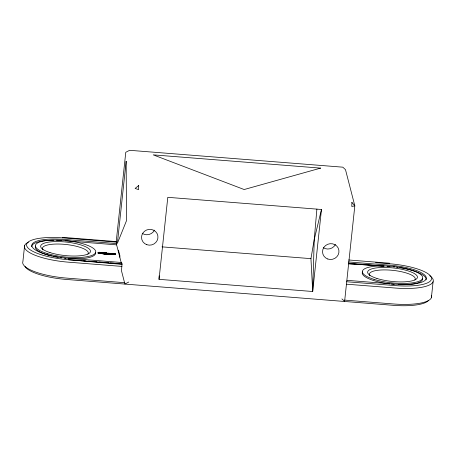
<?xml version="1.0" encoding="UTF-8"?>
<svg xmlns="http://www.w3.org/2000/svg" width="456" height="456" viewBox="0 0 456 456"><rect width="100%" height="100%" fill="white"/><g stroke="black" fill="none" stroke-linecap="round" stroke-linejoin="round"><path stroke-width="0.68" d="M107.491 254.317L107.605 253.416L108.232 253.165L108.197 253.479C106.675 252.413 102.446 254.442 103.056 253.245L98.08 253.006C98.45 251.307 101.198 253.114 102.435 252.704C104.316 253.678 100.93 252.367 100.639 253.382L100.93 253.029L103.221 253.091L101.266 252.778L102.03 252.744L103.301 253.69M98.034 252.92L103.216 253.667L110.141 253.981L110.888 254.562L111.902 254.294L107.736 253.906L107.701 254.22L108.004 253.815L115.357 254.226M98.131 252.453L100.896 253.342L101.306 252.943L103.221 253.091L102.03 253.205L102.03 252.744L102.03 253.205L103.375 253.382L102.235 252.789L102.56 253.525L103.791 253.479C105.119 253.376 107.741 254.209 108.004 253.815L108.488 254.209L108.363 253.867L106.943 253.81L106.721 253.074L106.254 253.006L106.231 253.376L104.806 252.949L104.281 253.222L104.39 253.644L104.116 252.892L102.235 252.789L102.178 253.439L102.594 253.211C103.512 253.171 105.04 254.032 104.031 253.496L104.116 252.892C102.44 253.45 105.045 252.054 104.772 253.262L103.586 253.171L103.603 252.801M111.965 253.462C111.931 253.758 110.13 253.547 111.555 254.032L115.579 254.397L114.941 254.556L114.604 253.889L110.973 253.382L111.059 253.758L111.948 253.832C112.267 253.861 115.14 253.673 115.488 254.465L114.895 254.391M128.74 282.036L124.898 284.014L121.484 270.801L122.014 263.967L121.638 262.502L68.012 258.256A33.943 9.183 6.1 0 1 31.897 246.137A33.943 9.183 6.1 0 1 63.133 239.354L116.753 243.601L116.622 244.861L121.313 263.044M108.232 253.165L108.42 253.963L107.217 253.747L106.943 254.271L107.24 253.838C107.85 253.792 107.052 254.471 106.921 253.724L104.623 253.832M159.03 279.34L167.797 197.323L321.469 209.486L312.702 291.504L159.03 279.34L159.138 275.829M105.838 253.576C106.51 253.599 106.989 254.448 106.026 254.055L106.379 253.513L109.064 253.696L107.85 254.26L107.24 253.838L107.057 254.169L107.217 253.747L106.123 253.274L105.25 253.713L106.835 253.519M104.071 253.912L104.031 253.496L103.78 253.889M109.098 253.946L109.069 254.26L109.258 253.941L109.947 254.3L110.141 253.981C113.265 254.59 110.033 253.758 109.218 254.243L109.098 253.946C107.981 254.368 106.972 253.411 106.06 254.174C106.55 253.468 106.214 253.063 105.256 252.932C106.698 253 106.379 253.69 105.416 253.16L106.721 253.074L107 253.849L106.721 253.074L103.569 253.114L104.39 253.644M106.111 253.217C106.43 253.792 104.92 253.621 105.376 252.994L105.421 254.043L105.82 253.787C106.784 254.283 106.573 253.724 105.82 253.787L105.786 254.106C105.188 252.151 105.136 255.029 105.285 253.399L106.351 253.827L106.368 253.456L106.299 254.226L106.921 253.724L107.519 254.135M108.893 253.582L110.346 253.331L109.833 253.291L109.674 253.872C109.115 252.806 108.545 253.456 110.346 253.331C110.084 253.935 111.572 254.112 111.093 253.445L113.704 254.197L113.835 253.855L114.775 254.277L115.043 253.952L115.63 254.636L115.676 253.998L115.488 254.465L114.541 253.941L114.188 254.237L114.775 254.277L114.604 253.889L114.211 254.311L114.541 253.941M109.816 253.661L109.833 253.291L109.816 253.661L108.841 253.211M102.03 253.205L102.594 253.211L100.93 253.029L100.896 253.342L100.217 252.618L98.895 252.903L98.445 252.442L100.417 253.194C104.259 253.268 102.423 253.798 103.791 253.479L104.686 254.095L104.658 253.519L102.258 252.863M101.996 253.057L103.267 252.829L103.415 253.53L102.269 253.399L102.435 252.704L100.827 252.63L101.129 253.006C99.607 252.521 97.407 252.162 100.058 252.966L100.024 253.279L99.431 252.915L99.032 253.331L98.547 252.841L98.182 253.091L98.941 253.08L99.083 252.533L101.215 253.331L101.312 252.863L103.62 252.852M109.178 254.169L111.657 254.237L111.874 254.602L111.013 254.471L110.859 254.055L111.982 253.513M316.886 209.116L314.241 239.485L312.702 291.504L310.946 258.649L314.241 239.485L321.469 209.486M104.242 253.946L104.39 253.564L103.854 253.713C102.697 253.576 102.526 253.251 104.224 253.314L104.356 253.878L104.213 253.525M24.607 245.522L22.908 261.453A41.194 11.149 6.1 0 0 66.633 278.097L124.79 282.703M100.263 253.251L100.297 252.937L98.975 252.761L98.804 253.234L98.895 252.345L100.371 253.023L101.232 253.091L101.164 252.692M98.182 253.091L98.941 253.08L99.003 252.265L99.596 252.823L99.858 252.31L100.126 252.67L99.562 252.276L99.596 252.823L99.63 252.51L99.083 252.533L98.855 252.989L98.08 253.006M98.416 252.755L100.793 252.943L100.827 252.63M99.511 253.16L99.032 253.331L99.163 252.846L100.297 252.937M99.049 252.846L99.322 252.504L98.673 252.721M100.126 252.67L100.155 252.356L100.183 252.937L100.542 252.55L102.435 252.704M100.377 253.205L103.945 253.741L100.377 253.205L101.272 253.257L101.312 252.863L101.272 253.257L99.083 252.533M100.485 253.126L100.451 253.439L100.673 253.063M101.215 253.331L101.266 252.778L101.278 253.177L100.457 253.114L101.232 253.091M102.463 253.08L102.497 252.766C101.483 253.542 103.62 252.949 103.204 253.832L103.05 253.49L102.822 253.912L102.919 253.445M101.306 252.943L102.634 253.16L102.56 253.525C103.854 253.872 103.478 252.892 102.908 253.553L102.874 253.867M102.982 253.188L102.948 253.502L102.634 253.16M103.022 253.804L103.176 252.869M103.369 253.433L103.176 253.747L103.267 252.829L103.141 253.188L102.201 253.103M103.364 253.861L103.791 253.479L103.996 253.815M103.489 253.906L103.523 253.593L102.908 253.553L103.398 253.547L103.204 253.832M105.399 253.53L105.376 252.994M106.088 253.855L106.413 254.197C105.553 253.291 107.16 254.323 106.06 254.174C106.504 253.148 106.579 254.465 106.037 253.656C106.487 254.682 106.693 253.137 106.026 254.055L106.544 254.043M106.191 253.986L106.225 253.673L106.499 254.163M108.306 253.576L106.801 253.832L106.903 253.074L107.57 253.73L108.454 253.644L108.408 254.3M106.943 254.271L106.921 253.724M106.949 253.188L107 253.849L106.949 253.188L107.53 253.479L106.869 253.388M110.437 253.696L111.042 254.152L110.888 254.562L110.677 254.146L107.855 253.884L107.24 254.203L107.217 253.747L107.359 254.095M108.494 254.351L108.454 253.644L107.354 254.254L107.394 253.781L106.886 254.038M107.673 253.81L108.169 253.285M107.85 254.26L107.884 253.838L106.408 253.696M107.85 254.157L108.004 253.815L107.793 254.083M108.152 254.345L108.254 253.633M108.22 253.946L108.26 253.61M108.323 254.34L108.363 253.867L107.969 254.129L107.884 253.838M108.619 254.3L108.653 253.981M108.984 254.357L109.012 254.043M109.189 254.345L109.292 254.1M109.383 254.237L109.411 253.924C109.833 254.214 109.833 254.283 109.548 253.969L109.554 254.351L109.548 253.969M109.657 253.815L110.346 253.331M109.947 254.3L110.141 253.981L110.836 254.351L110.363 254.277M110.335 254.112L110.569 253.815M111.902 254.294L110.711 254.528L110.705 254.038L110.836 254.351M110.888 254.562L111.247 254.191M111.367 254.214L111.002 254.533L111.002 254.083M112.712 254.254L111.828 253.667L111.133 253.616L111.156 254.152L111.019 253.838M111.629 254.117L111.623 254.556L112.096 253.963L113.806 254.1M111.087 254.334L111.794 254.34L111.332 254.528M112.062 254.277L112.085 253.906L112.501 254.3L113.191 253.804L113.111 254.089L113.8 254.169M112.518 253.918L112.484 254.231C112.843 253.262 110.643 254.294 111.093 253.445M113.077 254.334L113.111 254.015M113.27 254.323L113.305 254.003M113.652 254.351L113.704 254.197M114.239 254.425L114.245 253.998C115.231 253.604 114.313 254.739 114.667 253.986L114.775 254.277M116.753 243.601L116.234 241.583L125.776 152.281L129.624 150.303L342.798 167.175L345.494 169.672L354.825 205.821L344.611 301.405L341.914 298.908M113.721 254.095C113.162 253.838 112.78 254.26 113.835 253.855L115.516 254.573C115.277 254.1 115.043 254.026 115.471 254.408L115.043 253.952M118.315 251.427L118.452 250.167L119.939 255.93L119.803 257.195M121.524 263.557L121.638 262.502M431.393 297.682L433.092 281.757M106.026 254.055L106.003 253.975M109.793 254.317L109.833 254.226M110.232 254.34L110.272 254.026L110.284 254.414M109.218 254.243L109.258 253.941M103.82 253.741L104.629 253.889M103.187 253.405L102.879 252.738L102.811 253.108L103.233 253.148M107.24 253.838L107.24 254.203M106.943 253.81L107.206 254.152C106.459 254.049 107.833 253.621 107.354 254.254M106.801 253.832L106.915 253.507L108.135 253.604M110.631 254.283L110.671 254.357M109.691 253.496C108.824 253.114 108.967 254.14 108.956 253.274M106.459 253.747L106.351 253.827M111.03 253.747L110.968 254.163M101.129 253.006L98.929 252.59L98.941 253.08M107.918 254.129L107.439 254.129M108.938 253.639L109.708 253.553M99.032 253.331L98.519 253.154L98.838 252.92M102.999 253.639L103.05 253.49M106.915 253.507L107.496 253.792L107.707 253.49L107.035 253.536M104.19 253.627L104.316 252.909M100.639 253.382L100.93 253.029M114.274 254.112L115.493 254.157L114.222 253.924M114.941 254.556L115.054 254.169L115.129 254.545L115.453 254.328M100.217 252.618L99.915 252.869L100.314 252.459L100.508 252.863M106.265 253.063L105.222 253.245M111.116 253.986L113.191 253.804M100.371 253.023L100.793 252.943L100.542 252.55M112.535 253.986L111.726 254.077L111.874 254.602M102.856 253.599L103.523 253.593M111.059 253.758L111.937 253.775L110.939 253.696M107.274 253.889L107.736 253.906M103.056 253.245L104.224 253.314M111.099 253.929L112.096 253.963L111.133 253.616M348.464 263.716L383.627 266.07L348.475 263.762M389.96 266.498L387.138 266.27M375.59 262.707L389.715 263.767A39.216 10.613 6.1 0 1 431.439 277.761A39.216 10.613 6.1 0 1 395.352 285.604L346.668 281.751M116.234 241.583L62.614 237.337L62.757 237.889L116.377 242.13M348.652 259.977L389.572 263.215L389.715 263.767M161.988 246.861L310.946 258.649M348.464 261.938L390.091 265.232A33.943 9.183 6.1 0 1 426.212 277.351A33.943 9.183 6.1 0 1 394.97 284.134L346.993 280.337M65.117 240.785L116.622 244.861M348.333 263.203L384.311 266.047M78.46 260.353L79.874 260.467M83.402 260.746L85.517 260.912M88.339 261.14L91.16 261.362M93.982 261.584L96.809 261.807M98.924 261.978L103.159 262.308M104.566 262.422L108.802 262.759M110.209 262.867L114.445 263.203M115.858 263.317L120.088 263.648M62.757 237.889A39.216 10.613 6.1 0 0 26.665 245.727A39.216 10.613 6.1 0 0 68.394 259.726L122.014 263.967M121.951 266.412L68.332 262.166A41.194 11.149 6.1 0 1 28.5 242.165M346.611 284.191L395.289 288.044A41.194 11.149 6.1 0 0 429.723 275.692M344.65 300.105L393.591 303.975A41.194 11.149 6.1 0 0 431.496 295.744M68.394 259.726L122.003 264.372M98.097 252.766L98.895 252.903M103.375 253.382L102.304 253.086L102.606 253.473M103.831 252.829L104.76 253.205M104.658 253.519C106.066 254.585 104.247 252.943 104.686 254.095M104.663 253.576L105.211 253.821M108.995 253.433L109.474 253.775M99.528 252.595L99.271 252.265L99.288 252.818M99.163 252.846L99.397 253.234M103.039 253.416L103.176 253.747M115.066 254.294C115.043 253.462 115.197 255.115 114.975 254.237M111.042 254.152L111.133 254.516M110.677 254.146L110.711 254.528M113.612 253.889L113.612 254.18M335.445 244.422A8.236 7.889 -14.5 0 1 323.236 247.625M154.453 230.149A8.236 7.889 -14.5 0 1 142.243 233.352M95.521 252.447A30.318 8.202 6.1 0 1 68.668 258.586M65.863 258.358A30.318 8.202 6.1 0 1 64.461 258.216M61.668 257.874A30.318 8.202 6.1 0 1 60.272 257.68M58.214 257.361A30.318 8.202 6.1 0 1 52.919 256.329M51.585 256.021A30.318 8.202 6.1 0 1 35.562 245.983M393.272 266.8A33.943 9.183 6.1 0 1 394.6 266.948M396.577 267.199A33.943 9.183 6.1 0 1 397.883 267.376M399.838 267.678A33.943 9.183 6.1 0 1 426.103 279.824M31.675 246.793A33.943 9.183 6.1 0 1 53.677 240.249M56.476 240.278A33.943 9.183 6.1 0 1 61.685 240.517M369.976 275.783A23.068 6.241 6.1 0 1 392.006 270.271A23.068 6.241 6.1 0 1 414.823 280.047M422.478 278.325A30.318 8.202 6.1 0 1 410.058 284.379M409.323 284.447A30.318 8.202 6.1 0 1 398.396 284.624M394.223 284.362A30.318 8.202 6.1 0 1 391.419 284.094M390.022 283.934A30.318 8.202 6.1 0 1 362.52 271.861M43.018 249.899A23.068 6.241 6.1 0 1 65.048 244.393A23.068 6.241 6.1 0 1 87.865 254.169M428.617 300.35A39.216 10.613 6.1 0 1 393.243 305.32L66.285 279.442A39.216 10.613 6.1 0 1 24.983 266.464M138.715 185.535L138.618 189.605L135.113 188.431L138.715 185.535M351.895 202.407L351.793 206.482L354.825 205.821L351.895 202.407M112.746 253.935L112.729 254.317L112.746 253.935M111.828 253.667L111.805 254.038L111.828 253.667M126.152 161.31L117.386 243.327L126.506 220.67L126.152 161.31M320.619 168.116L244.159 189.531L153.222 154.863L320.619 168.116M327.824 259.031A8.236 7.889 -14.5 0 0 338.865 250.162A8.236 7.889 -14.5 0 0 325.567 245.545A8.236 7.889 -14.5 0 0 327.824 259.031M146.821 244.701A8.236 7.889 -14.5 0 0 157.861 235.837A8.236 7.889 -14.5 0 0 144.563 231.22A8.236 7.889 -14.5 0 0 146.821 244.701M47.065 253.485A30.318 8.202 6.1 0 0 95.452 252.892A30.318 8.202 6.1 0 0 54.207 240.044A30.318 8.202 6.1 0 0 47.065 253.485M374.023 279.363A30.318 8.202 6.1 0 0 422.41 278.77A30.318 8.202 6.1 0 0 381.165 265.922A30.318 8.202 6.1 0 0 374.023 279.363M376.952 278.456A25.046 6.777 6.1 0 0 417.16 278.154A25.046 6.777 6.1 0 0 383.49 267.438A25.046 6.777 6.1 0 0 376.952 278.456M49.995 252.578A25.046 6.777 6.1 0 0 90.202 252.276A25.046 6.777 6.1 0 0 56.533 241.56A25.046 6.777 6.1 0 0 49.995 252.578"/></g></svg>
